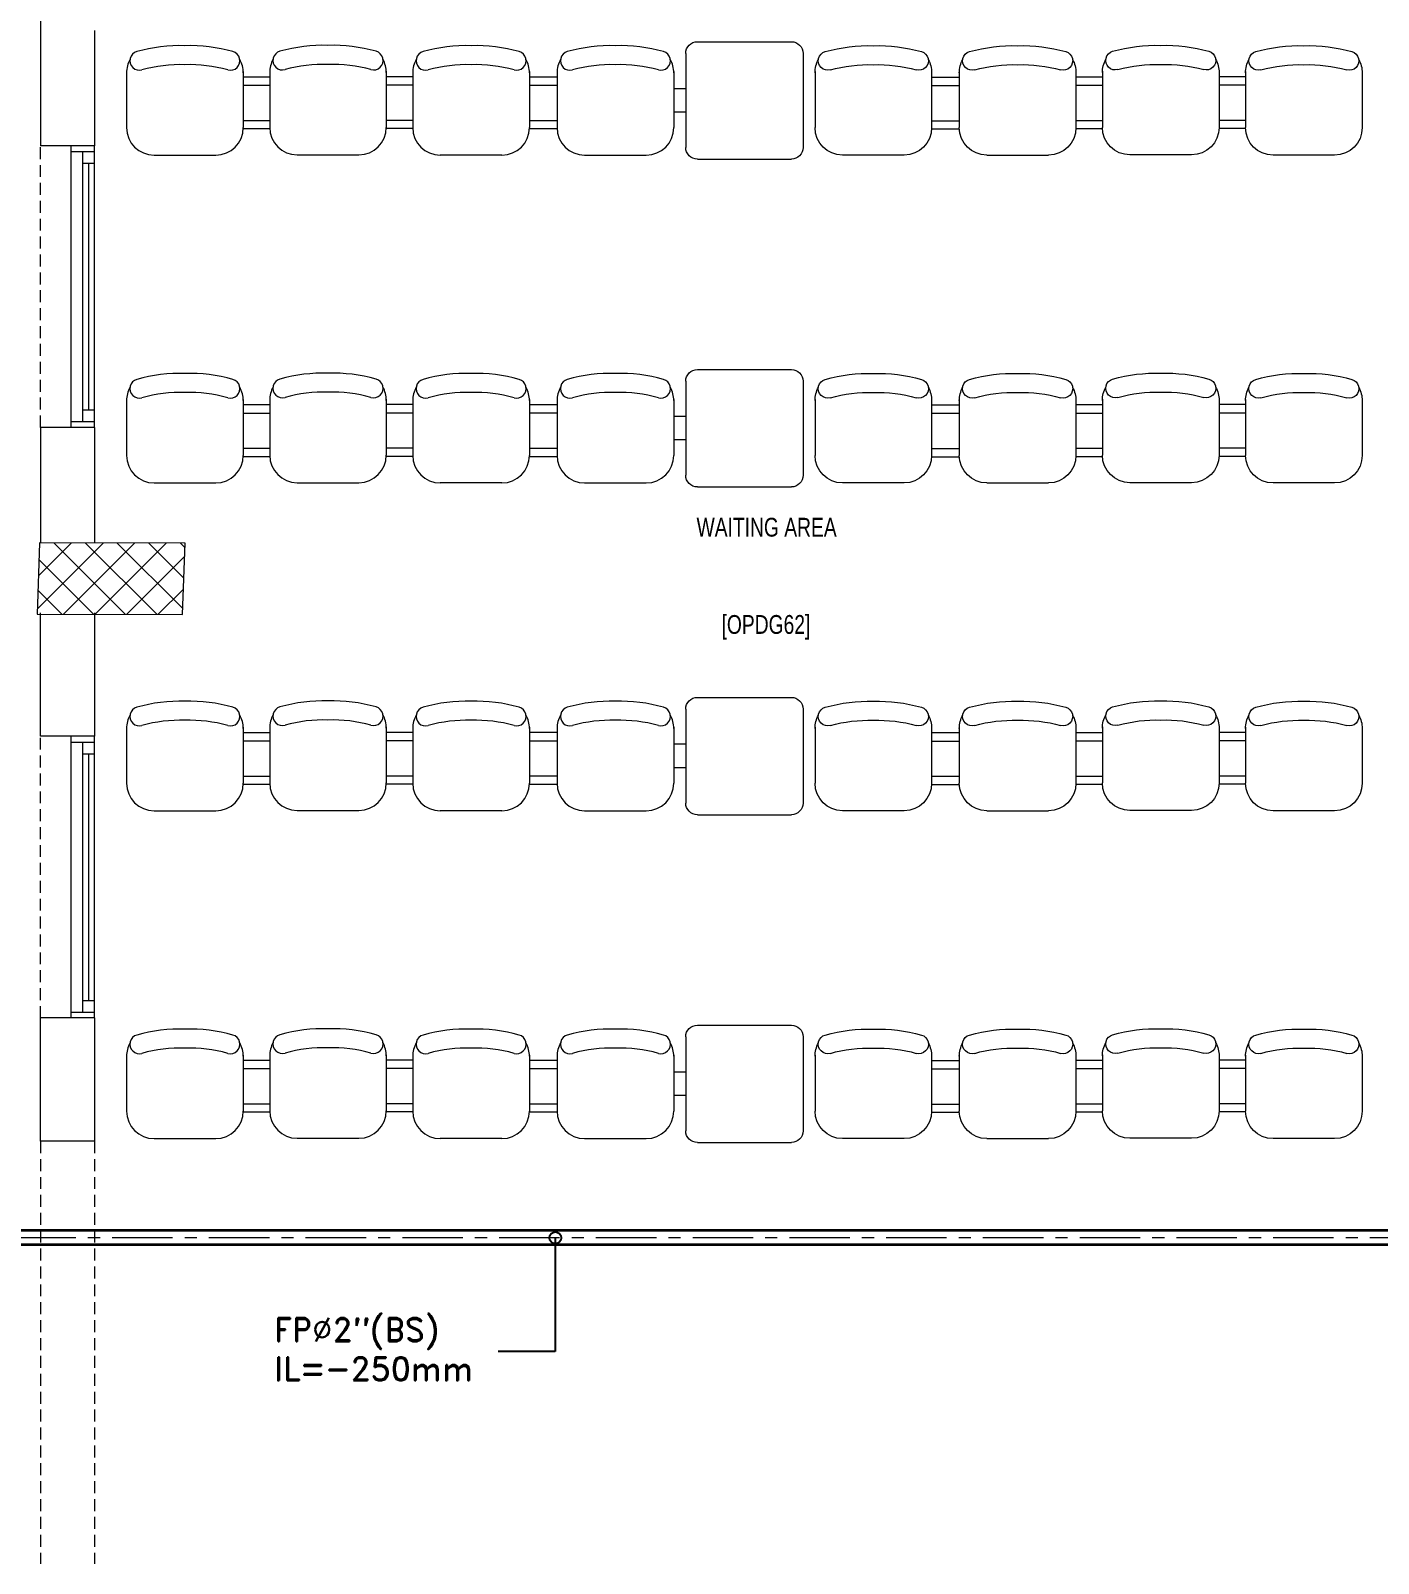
# Model space of a CAD drawing. Extents: x -234346 to 58427, y -132654 to -82394.
# Drawn here: x -141171 to -135431, y -105740 to -99213 of the extents above; entities that cross this region are included whole.
import ezdxf
from ezdxf import colors
from ezdxf.entities.mleader import LeaderData, LeaderLine
from ezdxf.enums import TextEntityAlignment as Align
from ezdxf.math import Vec2, Vec3

# ---------------------------------------------------------------- set-up
doc = ezdxf.new("R2010")
doc.units = 0
doc.header["$LTSCALE"] = 8
doc.linetypes.add('AXES', pattern=[50.800000000000004, 31.75, -6.35, 6.35, -6.35])
doc.linetypes.add('HIDDEN', pattern=[9.524999999999999, 6.35, -3.175])
doc.layers.get('0').update_dxf_attribs({"color": 9, "lineweight": 5})
for name, color, linetype, lineweight in [('72_EGR_BASE_TEXT', 9, 'Continuous', 5), ('72_EGR_EQP_TAG', 9, 'Continuous', 5), ('Aluminum', 9, 'Continuous', 5), ('C-HYDR-CTCH', 9, 'Continuous', 5), ('F-ANNO-TEXT-PL', 7, 'Continuous', 25), ('Hatch', 9, 'Continuous', 5), ('LOADING', 9, 'Continuous', 5), ('Proj', 9, 'Continuous', 5), ('Structure', 9, 'Continuous', 5), ('Walls', 9, 'Continuous', 5)]:
    doc.layers.add(name, color=color, linetype=linetype, lineweight=lineweight)
doc.layers.add('FIRE', color=1, linetype='Continuous')
doc.layers.add('FIRE-thin', color=8, linetype='Continuous')
doc.styles.add('ROMAND', font='romand.shx')
doc.styles.get("Standard").update_dxf_attribs({"font": 'ARIALUNI.TTF'})
doc.styles.add('X3G_ENTITY_2587FC', font='swisscl.ttf', dxfattribs={"height": 200})
doc.styles.add('X3G_ENTITY_258862', font='swisscl.ttf', dxfattribs={"height": 200})

# ---------------------------------------------------------------- blocks, each defined once
blk = doc.blocks.new('_Origin')
at = {"color": 0, "linetype": 'ByBlock', "lineweight": -2}
blk.add_line((0, 0), (-1, 0), dxfattribs=at)
blk.add_circle((0, 0), 0.5, dxfattribs=at)
blk = doc.blocks.new('A$C47696aed')
at = {"layer": 'Hatch'}
h = blk.add_hatch(dxfattribs=at)
h.set_pattern_fill('ANSI37', color=256, scale=30)
h.set_pattern_definition([(45, (0, 0), (-67.35192090801866, 67.35192090801866), []), (135, (0, 0), (-67.35192090801866, -67.35192090801864), [])])
h.paths.add_polyline_path([(50952.65890286537, 21917.90117246215), (50348.72306925309, 21909.74587517308), (50352.61760289129, 21621.33843560587), (50956.55343653914, 21629.49373293482)])
h.paths.add_polyline_path([(43791.89540090831, 21910.13626871398), (43208.39156583045, 21904.72568193334), (43188.46127167926, 21613.33456440386), (43771.96510675712, 21618.74515118473)])
h.paths.add_polyline_path([(29414.94768239791, 21902.76746834489), (28815.84806079185, 21898.68783707242), (28810.13874411537, 21605.63425206556), (29409.23836577218, 21609.71388330683)])
h.paths.add_polyline_path([(36600.15027514659, 21904.93568402808), (35998.96405953518, 21897.44341075025), (35990.7440224078, 21611.78551922669), (36591.93023801921, 21619.27779250452)])
h.paths.add_polyline_path([(22195.711284091, 21912.03166619618), (21589.25982243335, 21890.17703984305), (21603.79236787627, 21597.64019584912), (22210.24382950296, 21619.49482215126)])
h.paths.add_polyline_path([(15459.09601511549, 21901.65291435295), (14237.15456092265, 21925.59205384576), (14230.73345924378, 21629.45733883325), (15452.6749134874, 21605.51819930947)])
h.paths.add_polyline_path([(15473.19471376156, 14701.56249209866), (14258.19266025955, 14685.84594365326), (14244.72114109108, 14393.41044957307), (15459.72319467506, 14409.1269980385)])
h.paths.add_polyline_path([(15447.11996749369, 7508.402531788915), (14244.04364118952, 7492.405785581917), (14238.33432461926, 7199.352200535828), (15441.41065086798, 7215.348946750863)])
h.paths.add_polyline_path([(15465.63960820156, 309.6858390090056), (14268.95654949057, 298.2553099577781), (14271.76910867799, 3.803327153204009), (15468.45216735778, 15.23385615343796)])
h.paths.add_polyline_path([(7830.616258125294, 311.793869010402), (7227.060697460089, 308.094510771567), (7237.70771341864, 22.62184820999028), (7841.263274032848, 26.321206479799)])
h.paths.add_polyline_path([(7815.177747422822, 7509.79877678794), (7218.354856322978, 7511.359757025028), (7218.237390204333, 7210.198693469865), (7815.060281253413, 7208.637713263512)])
h.paths.add_polyline_path([(7825.051300763618, 14699.3597865398), (7205.758578153327, 14700.59416233585), (7195.164288483786, 14397.63416323066), (7814.457011074301, 14396.39978751633)])
h.paths.add_polyline_path([(7801.739301570226, 21878.73653883673), (7201.079641937271, 21893.19244854827), (7197.456919316894, 21603.55150551582), (7798.116578867892, 21589.09559578425)])
h.paths.add_polyline_path([(602.6472432142982, 21876.85598163982), (-0.001488337053160649, 21899.56074538711), (1.875025053050194, 21611.24585035467), (604.5237566044161, 21588.54108660738)])
h.paths.add_polyline_path([(610.3638571500851, 7498.560115361353), (8.32448107311211, 7491.589490585211), (11.70087736262212, 7199.976667811396), (613.7402535262518, 7206.947292556519)])
h.paths.add_polyline_path([(627.8726603421455, 303.9411883235443), (29.48482373845764, 302.9426870569623), (34.34494512947276, 2.254511000355706), (632.7327817329206, 3.253012267403392)])
h.paths.add_polyline_path([(22214.579397097, 317.2174509044307), (21608.88848152617, 304.2747025873941), (21614.60176341841, 3.064878029519605), (22220.29267904023, 16.00762631557518)])
h.paths.add_polyline_path([(22208.06104650651, 7509.692103336565), (21613.67778440121, 7492.126863068665), (21615.78000571065, 7195.545372270743), (22210.16326784715, 7213.1106125894)])
h.paths.add_polyline_path([(22199.34692327329, 14717.72705893009), (21600.38867711509, 14710.04464918235), (21604.39563797368, 14409.8781215765), (22203.35388416285, 14417.56053137523)])
h.paths.add_polyline_path([(29399.66750759375, 14702.44688404421), (28797.72565343487, 14707.13775532017), (28801.97151180845, 14415.02994536212), (29403.91336601786, 14410.33907405473)])
h.paths.add_polyline_path([(29403.40066873003, 7519.803772830868), (28799.55744955875, 7502.214949066518), (28812.9979369659, 7202.141036008017), (29413.0970021314, 7223.191262779987)])
h.paths.add_polyline_path([(29419.54605692672, 303.7849725198466), (28815.68842769251, 310.3802863666751), (28813.29913857579, 24.67363384062992), (29417.15676781023, 18.07831999403425)])
h.paths.add_polyline_path([(36618.02385220304, 314.2458957131021), (36020.72316604503, 299.6894409519155), (36029.70771449502, -0.004199135113594821), (36627.00840060203, 14.55225565703586)])
h.paths.add_polyline_path([(36610.73667342984, 7502.578379449667), (36009.4578434038, 7504.519632709214), (36010.57381078927, 7207.292859660694), (36611.85264084628, 7205.351606452141)])
h.paths.add_polyline_path([(36574.25190127268, 14706.41894276603), (35993.40506970347, 14711.10490650241), (36013.1053391262, 14421.26891946048), (36593.95217069518, 14416.58295572386)])
h.paths.add_polyline_path([(43777.60976200271, 14705.69125746773), (43180.03123245714, 14719.43538219645), (43182.04912134632, 14427.51770865754), (43779.62765115742, 14413.77358389268)])
h.paths.add_polyline_path([(43778.63715867838, 7507.120847694809), (43210.20746167819, 7499.526144873118), (43212.03521401528, 7205.380501860986), (43780.46491111722, 7212.975204620743)])
h.paths.add_polyline_path([(43815.69234047201, 309.9641928793826), (43210.43045880413, 307.3081316433345), (43211.76684186887, 2.773851530393586), (43817.02872343501, 5.429912829073146)])
h.paths.add_polyline_path([(50989.89646114851, 309.4803125930484), (50401.94159457088, 325.5450213535223), (50388.73906247644, 18.31921976106605), (50976.69392905431, 2.254511000821367)])
h.paths.add_polyline_path([(50974.12643849663, 7508.860029341886), (50370.89691945701, 7509.950705887522), (50368.93175683683, 7213.435717841612), (50972.16127587669, 7212.345041296208)])
at = {"layer": 'C-HYDR-CTCH', "color": 4, "flags": 128}
blk.add_lwpolyline([(7205.758578153327, 14700.59416233585), (7195.164288483793, 14397.63416323066), (7814.457011074293, 14396.39978751633), (7825.051300763618, 14699.3597865398), (7205.758578153327, 14700.59416233585)], dxfattribs=at)
blk = doc.blocks.new('3 seats beam chair')
at = {"layer": 'LOADING', "ltscale": 20}
for p, q in [((-740534.0395530754, -1008988.166533905), (-740317.888229273, -1008988.166533905)), ((-740534.0395530754, -1008988.166533905), (-740295.456925104, -1008988.166533905)), ((-740178.269425104, -1009367.854033904), (-740178.269425104, -1009105.354033905)), ((-740534.0395530754, -1009485.041533904), (-740295.456925104, -1009485.041533904)), ((-740511.0103248069, -1009485.041533904), (-740511.0103248069, -1009602.937792248)), ((-740474.902531904, -1009485.041533904), (-740474.902531904, -1009602.937792248)), ((-740325.0199742331, -1009485.041533904), (-740325.0199742331, -1009602.937792248)), ((-740290.2743002403, -1009484.926876849), (-740290.2743002403, -1009602.937792248)), ((-740534.0395530754, -1009602.823135193), (-740295.456925104, -1009602.823135193)), ((-740178.269425104, -1009720.010635193), (-740178.269425104, -1009982.510635192)), ((-740534.0395530754, -1010099.698135192), (-740295.456925104, -1010099.698135192)), ((-740534.0395530754, -1010099.698135192), (-740317.888229273, -1010099.698135192)), ((-740512.2718236201, -1010099.632515841), (-740512.2718236201, -1010212.327848478)), ((-740476.1640307172, -1010099.632515841), (-740476.1640307172, -1010212.327848478)), ((-740326.2814730463, -1010099.632515841), (-740326.2814730463, -1010212.327848478)), ((-740291.5357990535, -1010099.632515841), (-740291.5357990535, -1010212.442505532)), ((-740535.3010518886, -1010212.327848478), (-740319.1497280862, -1010212.327848478)), ((-740535.3010518886, -1010212.327848478), (-740296.7184239172, -1010212.327848478)), ((-740179.5309239172, -1010592.015348476), (-740179.5309239172, -1010329.515348478)), ((-740535.3010518886, -1010709.202848476), (-740296.7184239172, -1010709.202848476)), ((-740512.2718236201, -1010821.898181113), (-740512.2718236201, -1010709.202848476)), ((-740476.1640307172, -1010821.898181113), (-740476.1640307172, -1010709.202848476)), ((-740326.2814730463, -1010821.898181113), (-740326.2814730463, -1010709.202848476)), ((-740291.5357990535, -1010821.898181113), (-740291.5357990535, -1010709.088191422)), ((-740534.0395530754, -1010821.832561762), (-740295.456925104, -1010821.832561762)), ((-740534.0395530754, -1010821.832561762), (-740317.888229273, -1010821.832561762)), ((-740178.269425104, -1011201.520061761), (-740178.269425104, -1010939.020061762)), ((-740534.0395530754, -1011318.707561761), (-740295.456925104, -1011318.707561761))]:
    blk.add_line(p, q, dxfattribs=at)
for centre, radius, start, end in [((-739957.4048543116, -1009217.113563014), 687.4139456944457, 164.3610324236504, 181.6247435886633), ((-740580.3532860125, -1009042.726446142), 40.51703343924621, 344.3610324236504, 164.3610403399269), ((-740528.8257292785, -1009105.354033905), 117.1875, 90, 118.9698760483449), ((-740295.456925104, -1009105.354033905), 117.1875, 0, 90), ((-739957.4048543116, -1009217.113563014), 606.3798788159532, 164.3610324236504, 181.8419379296349), ((-739957.4048543116, -1009256.094504796), 687.4139456944457, 178.3752564113367, 195.6389675763496), ((-739957.4048543116, -1009256.094504796), 606.3798788159532, 178.1580620703651, 195.6389675763496), ((-740580.3532860125, -1009430.481621667), 40.51703343924621, 195.6389596600731, 15.63896757634957), ((-740295.456925104, -1009367.854033904), 117.1875, 270, 0), ((-740528.8257292785, -1009367.854033904), 117.1875, 241.0301239516551, 270), ((-740580.3532860125, -1009657.38304743), 40.51703343924621, 344.3610324236504, 164.3610403399269), ((-740528.8257292785, -1009720.010635193), 117.1875, 90, 118.9698760483449), ((-740295.456925104, -1009720.010635193), 117.1875, 0, 90), ((-739957.4048543116, -1009831.770164302), 687.4139456944457, 164.3610324236504, 181.6247435886633), ((-739957.4048543116, -1009831.770164302), 606.3798788159532, 164.3610324236504, 181.8419379296349), ((-739957.4048543116, -1009870.751106083), 687.4139456944457, 178.3752564113367, 195.6389675763496), ((-739957.4048543116, -1009870.751106083), 606.3798788159532, 178.1580620703651, 195.6389675763496), ((-740295.456925104, -1009982.510635192), 117.1875, 270, 0), ((-740580.3532860125, -1010045.138222955), 40.51703343924621, 195.6389596600731, 15.63896757634957), ((-740528.8257292785, -1009982.510635192), 117.1875, 241.0301239516551, 270), ((-739958.6663531248, -1010441.274877586), 687.4139456944457, 164.3610324236504, 181.6247435886633), ((-740581.6147848257, -1010266.887760715), 40.51703343924621, 344.3610324236504, 164.3610403399269), ((-740530.0872280917, -1010329.515348478), 117.1875, 90, 118.9698760483449), ((-740296.7184239172, -1010329.515348478), 117.1875, 0, 90), ((-739958.6663531248, -1010441.274877586), 606.3798788159532, 164.3610324236504, 181.8419379296349), ((-739958.6663531248, -1010480.255819367), 687.4139456944457, 178.3752564113367, 195.6389675763496), ((-739958.6663531248, -1010480.255819367), 606.3798788159532, 178.1580620703651, 195.6389675763496), ((-740296.7184239172, -1010592.015348476), 117.1875, 270, 0), ((-740581.6147848257, -1010654.642936239), 40.51703343924621, 195.6389596600731, 15.63896757634957), ((-740530.0872280917, -1010592.015348476), 117.1875, 241.0301239516551, 270), ((-740580.3532860125, -1010876.392473999), 40.51703343924621, 344.361032423249, 164.3610403343066), ((-740528.8257292785, -1010939.020061762), 117.1875, 90, 118.9698760485468), ((-740295.456925104, -1010939.020061762), 117.1875, 0, 90), ((-739957.4048543116, -1011050.779590871), 687.4139456944457, 164.361032423249, 181.6247435907469), ((-739957.4048543116, -1011050.779590871), 606.3798788159532, 164.361032423249, 181.8419379308849), ((-739957.4048543116, -1011089.760532652), 687.4139456944457, 178.3752564092531, 195.638967576751), ((-739957.4048543116, -1011089.760532652), 606.3798788159532, 178.1580620691151, 195.638967576751), ((-740580.3532860125, -1011264.147649524), 40.51703343924621, 195.6389596656933, 15.63896757675102), ((-740295.456925104, -1011201.520061761), 117.1875, 270, 0), ((-740528.8257292785, -1011201.520061761), 117.1875, 241.0301239514532, 270)]:
    blk.add_arc(centre, radius, start, end, dxfattribs=at)
at = {"layer": 'LOADING', "ltscale": 10}
blk.add_attdef('NMF0003', text='', height=50, dxfattribs=at).set_placement((-740377.0141398312, -1009031.144342425), align=Align.TOP_CENTER)
blk = doc.blocks.new('GF21009T-P')
for p, q in [((0.4001907779836423, 0.5000000000001208), (0, 0.5000000000000924)), ((-0.0499046110081736, 0.4500953889919474), (-0.0499046110081736, 0.049904611008202)), ((0.4500953889918158, 0.4500953889919474), (0.4500953889918158, 0.049904611008202)), ((0.4500953889918158, 0.3000000000000824), (0.5000953889918271, 0.3000000000000824)), ((0.4500953889918158, 0.2000000000001165), (0.5000953889918271, 0.2000000000001165)), ((0.4001907779836423, 8.53e-14), (0, 0))]:
    blk.add_line(p, q)
for centre, start, end in [((0, 0.4500953889919474), 90.00000000000134, 180), ((0.4001907779836423, 0.4500953889919474), 0, 89.99999999999999), ((0, 0.049904611008202), 180.0000000000005, 270), ((0.4001907779836423, 0.049904611008202), 270.0000000000018, 0)]:
    blk.add_arc(centre, 0.0499046110081594, start, end)
blk = doc.blocks.new('GF1')
at = {"layer": 'Aluminum', "color": 9, "linetype": 'HIDDEN'}
for p, q in [((-141129.3671013079, -100902.6130425681), (-141129.3671013078, -99702.61304256815)), ((-141129.3671013079, -103417.6130425731), (-141129.3671013078, -102217.6130425732))]:
    blk.add_line(p, q, dxfattribs=at)
at = {"layer": 'Aluminum', "color": 9}
for p, q in [((-140999.3671013078, -100902.6130425681), (-140999.3671013077, -99702.61304256816)), ((-140999.3671013077, -99727.61304256816), (-140899.3671013078, -99727.61304256816)), ((-140949.3671013078, -100877.6130425681), (-140949.3671013077, -99727.61304256816)), ((-140899.3671013078, -100902.6130425681), (-140899.3671013077, -99702.61304256816)), ((-140949.3671013078, -99777.61304256816), (-140899.3671013078, -99777.61304256816)), ((-140924.3671013078, -99777.61304256816), (-140924.3671013078, -100827.6130425681)), ((-140949.3671013078, -100827.6130425681), (-140899.3671013078, -100827.6130425681)), ((-140999.3671013078, -100877.6130425681), (-140899.3671013078, -100877.6130425681)), ((-140999.3671013078, -103417.6130425731), (-140999.3671013077, -102217.6130425732)), ((-140899.3671013078, -103417.6130425731), (-140899.3671013077, -102217.6130425732)), ((-140999.3671013077, -102242.6130425732), (-140899.3671013078, -102242.6130425732)), ((-140949.3671013078, -103392.6130425731), (-140949.3671013077, -102242.6130425732)), ((-140949.3671013078, -102292.6130425732), (-140899.3671013078, -102292.6130425732)), ((-140924.3671013078, -102292.6130425732), (-140924.3671013078, -103342.6130425731)), ((-140999.3671013078, -103392.6130425731), (-140899.3671013078, -103392.6130425731)), ((-140949.3671013078, -103342.6130425731), (-140899.3671013078, -103342.6130425731))]:
    blk.add_line(p, q, dxfattribs=at)
at = {"layer": 'Proj', "color": 9, "linetype": 'HIDDEN'}
for p, q in [((-141129.3671013077, -103942.6130425782), (-141129.3671013077, -105742.6130425801)), ((-140899.3671013077, -103942.6130425782), (-140899.3671013077, -105742.6130425801))]:
    blk.add_line(p, q, dxfattribs=at)
at = {"layer": 'Walls', "color": 9}
for p, q in [((-141129.3671013077, -94492.61304256803), (-141129.3671013077, -99702.61304256809)), ((-140899.3671013073, -99212.61304256815), (-140899.3671013073, -99702.61304256809)), ((-140899.3671013073, -99702.61304256809), (-141129.3671013077, -99702.61304256809)), ((-141129.3671013077, -100902.6130425681), (-141129.3671013077, -101392.613042568)), ((-140899.3671013073, -100902.6130425681), (-141129.3671013077, -100902.6130425681)), ((-140899.3671013073, -100902.6130425681), (-140899.3671013073, -101392.613042568)), ((-141129.3671013077, -102217.6130425731), (-141129.3671013077, -101692.613042568)), ((-140899.3671013077, -101692.613042568), (-140899.3671013077, -102217.6130425731)), ((-140899.3671013077, -102217.6130425731), (-141129.3671013077, -102217.6130425731)), ((-141129.3671013077, -103942.6130425782), (-141129.3671013077, -103417.6130425731)), ((-140899.3671013077, -103417.6130425731), (-141129.3671013077, -103417.6130425731)), ((-140899.3671013077, -103417.6130425731), (-140899.3671013077, -103942.6130425782)), ((-140899.3671013077, -103942.6130425782), (-141129.3671013077, -103942.6130425782, 2.047298042861661e-06))]:
    blk.add_line(p, q, dxfattribs=at)
at = {"layer": 'LOADING', "color": 9, "rotation": 270}
for p in [(870555.947766742, -839921.1325110684, -7.228859531725031e-06), (870555.947766742, -841317.2404578549, -7.227103621009674e-06), (870555.947766742, -842713.3484046415, -7.225347710294234e-06), (870555.947766742, -844109.4563514283, -7.223591799578795e-06)]:
    blk.add_blockref('3 seats beam chair', p, dxfattribs=at)
at = {"layer": 'LOADING', "color": 9, "extrusion": (1.272116034993795e-09, 3.511923137425935e-12, 1), "xscale": -1000, "yscale": 1000, "zscale": 1000, "rotation": 4.580824759514712e-06}
for p in [(-137931.283114724, -99759.79219701764, 2.294189756070159e-05), (-137931.283114724, -101155.9001438043, 2.293875044761637e-05), (-137931.283114724, -102552.008090591, 2.293560333453114e-05), (-137931.283114724, -103948.1160373777, 2.293245622144592e-05)]:
    blk.add_blockref('GF21009T-P', p, dxfattribs=at)
at = {"layer": 'LOADING', "color": 9, "xscale": -1, "rotation": 90}
for p in [(-1146818.704774173, -839921.1325110684, -7.228859531725031e-06), (-1146818.704774173, -841317.2404578549, -7.227103621009674e-06), (-1146818.704774173, -842713.3484046415, -7.225347710294234e-06), (-1146818.704774173, -844109.4563514283, -7.223591799578795e-06)]:
    blk.add_blockref('3 seats beam chair', p, dxfattribs=at)
at = {"layer": 'Structure', "color": 9}
blk.add_blockref('A$C47696aed', (-148338.7120464381, -116094.8675535629, 5.889685836021185e-07), dxfattribs=at)
at = {"layer": '72_EGR_BASE_TEXT', "color": 9, "char_height": 80, "attachment_point": 2}
for s, insert, style in [('WAITING AREA', (-138036.5915359886, -101287.4323904025), 'X3G_ENTITY_258862'), ('[OPDG62]', (-138039.5283613663, -101701.5645423023, -5.890267910826207e-07), 'X3G_ENTITY_2587FC')]:
    blk.add_mtext(s, dxfattribs=dict(at, insert=insert, style=style))
blk = doc.blocks.new('FFGF')
at = {"layer": 'FIRE', "lineweight": 35, "ltscale": 1.014}
for p, q in [((-100181.8007637084, -104323.3497601283), (-141220.1497602136, -104323.3497601283)), ((-100181.8007637084, -104383.6497601402), (-141220.1497602136, -104383.6497601402))]:
    blk.add_line(p, q, dxfattribs=at)
at = {"layer": 'FIRE-thin', "linetype": 'AXES', "lineweight": 20, "ltscale": 1.014}
blk.add_line((-100181.8007637084, -104353.4997601343), (-141220.1497602136, -104353.4997601343), dxfattribs=at)
at = {"layer": 'F-ANNO-TEXT-PL', "ltscale": 1.011}
ml = blk.add_multileader_mtext('Standard', dxfattribs=at)
ml.set_content('\\A1;FP%%C3"(BS)\\P{\\C1;IL=-600mm   }', color=256, style='ROMAND')
ml.set_leader_properties(color=256)
ml.set_arrow_properties(name='ORIGIN')
ml.build(insert=Vec2(0, 0))
ml.multileader.update_dxf_attribs({"text_left_attachment_type": 2, "text_right_attachment_type": 2, "dogleg_length": 124.1954879153709, "arrow_head_size": 50})
ctx = ml.context
ctx.base_point, ctx.char_height, ctx.arrow_head_size, ctx.landing_gap_size, ctx.plane_origin, ctx.plane_x_axis, ctx.plane_y_axis = Vec3(-142966.0770309602, -100999.6601228176, 1.535707348200486e-09), 100, 50, 50, Vec3(-142581.9296848855, -101627.1988551382), Vec3(0.9999999999453071, 1.045877037983423e-05, -3.383039458371172e-23), Vec3(-1.045877037983423e-05, 0.9999999999453071, 2.964448994076643e-12)
ctx.left_attachment, ctx.right_attachment = 2, 2
notes = []
notes.append((ctx, [(1, (1, 1, 0), (-141718.9190377462, -100999.6470790785, 1.535707348158294e-09), (-0.9999999999453071, -1.045877037983423e-05, 3.383039458371172e-23), 242.3960885203427, [(1, [(-141255.1705468781, -100630.2512272964, 2.630748131140755e-09)], 0, [])])]))
ctx.mtext.insert, ctx.mtext.text_direction, ctx.mtext.rotation, ctx.mtext.width, ctx.mtext.flow_direction, ctx.mtext.extrusion = Vec3(-142916.078525073, -100856.8024570297, 1.959200061638314e-09), Vec3(0.9999999999453071, 1.045877037983423e-05, -3.383039458371172e-23), 1.04587703800249e-05, 2003.352693162566, 5, Vec3(3.100452516275057e-17, -2.964448993913593e-12, 1)
ml = blk.add_multileader_mtext('Standard', dxfattribs=at)
ml.set_content('\\A1;FP%%C2"(BS)\\P{\\C1;IL=-250mm   }', color=256, style='ROMAND')
ml.set_leader_properties(color=256)
ml.set_arrow_properties(name='ORIGIN')
ml.build(insert=Vec2(0, 0))
ml.multileader.update_dxf_attribs({"text_left_attachment_type": 2, "text_right_attachment_type": 2, "dogleg_length": 124.1954879153709, "arrow_head_size": 50})
ctx = ml.context
ctx.base_point, ctx.char_height, ctx.arrow_head_size, ctx.landing_gap_size, ctx.plane_origin, ctx.plane_x_axis, ctx.plane_y_axis = Vec3(-143180.5441161178, -104843.492749036, 1.535707348200486e-09), 100, 50, 50, Vec3(-142796.396770043, -105471.0314813567), Vec3(0.9999999999453071, 1.045877037983423e-05, -3.383039458371172e-23), Vec3(-1.045877037983423e-05, 0.9999999999453071, 2.964448994076643e-12)
ctx.left_attachment, ctx.right_attachment = 2, 2
notes.append((ctx, [(1, (1, 1, 0), (-141933.3861229037, -104843.4797052969, 1.535707348158294e-09), (-0.9999999999453071, -1.045877037983423e-05, 3.383039458371172e-23), 242.3960885203427, [(1, [(-141932.36192378, -104359.1886599333, 2.971363418706203e-09)], 0, [])])]))
ctx.mtext.insert, ctx.mtext.text_direction, ctx.mtext.rotation, ctx.mtext.width, ctx.mtext.flow_direction, ctx.mtext.extrusion = Vec3(-143130.5456102305, -104700.6350832482, 1.959200061638314e-09), Vec3(0.9999999999453071, 1.045877037983423e-05, -3.383039458371172e-23), 1.04587703800249e-05, 2003.352693162566, 5, Vec3(3.100452516275057e-17, -2.964448993913593e-12, 1)
ml = blk.add_multileader_mtext('Standard', dxfattribs=at)
ml.set_content('\\A1;FP%%C2"(BS)\\P{\\C1;IL=-250mm   }', color=256, style='ROMAND')
ml.set_leader_properties(color=256)
ml.set_arrow_properties(name='ORIGIN')
ml.build(insert=Vec2(0, 0))
ml.multileader.update_dxf_attribs({"text_left_attachment_type": 2, "text_right_attachment_type": 2, "dogleg_length": 124.1954879153709, "arrow_head_size": 50})
ctx = ml.context
ctx.base_point, ctx.char_height, ctx.arrow_head_size, ctx.landing_gap_size, ctx.plane_origin, ctx.plane_x_axis, ctx.plane_y_axis = Vec3(-140184.8816609203, -104837.803849237, 1.535707348200486e-09), 100, 50, 50, Vec3(-139800.7343148456, -105465.3425815576), Vec3(0.9999999999453071, 1.045877037983423e-05, -3.383039458371172e-23), Vec3(-1.045877037983423e-05, 0.9999999999453071, 2.964448994076642e-12)
ctx.left_attachment, ctx.right_attachment = 2, 2
notes.append((ctx, [(1, (1, 1, 0), (-138937.7236677063, -104837.7908054979, 1.535707348158294e-09), (-0.9999999999453071, -1.045877037983423e-05, 3.383039458371172e-23), 242.3960885203427, [(1, [(-138936.6994685826, -104353.4997601343, 2.971363418706203e-09)], 0, [])])]))
ctx.mtext.insert, ctx.mtext.text_direction, ctx.mtext.rotation, ctx.mtext.width, ctx.mtext.flow_direction, ctx.mtext.extrusion = Vec3(-140134.8831550331, -104694.9461834492, 1.959200061638314e-09), Vec3(0.9999999999453071, 1.045877037983423e-05, -3.383039458371172e-23), 1.04587703800249e-05, 2003.352693162566, 5, Vec3(3.100452516275057e-17, -2.964448993913593e-12, 1)
for ctx, leaders in notes:
    for number, flags, end, landing, length, lines in leaders:
        leader = LeaderData()
        leader.index, (leader.has_last_leader_line, leader.has_dogleg_vector, leader.attachment_direction) = number, flags
        leader.last_leader_point, leader.dogleg_vector, leader.dogleg_length = Vec3(end), Vec3(landing), length
        for number, points, colour, breaks in lines:
            line = LeaderLine()
            line.index, line.vertices, line.color, line.breaks = number, Vec3.list(points), colors.encode_raw_color(colour), breaks
            leader.lines.append(line)
        ctx.leaders.append(leader)

msp = doc.modelspace()

# ---------------------------------------------------------------- block references
at = {"layer": '72_EGR_EQP_TAG'}
msp.add_blockref('GF1', (0, 0), dxfattribs=at)
at = {"layer": 'FIRE'}
msp.add_blockref('FFGF', (0, 0), dxfattribs=at)

doc.saveas('drawing.dxf')
